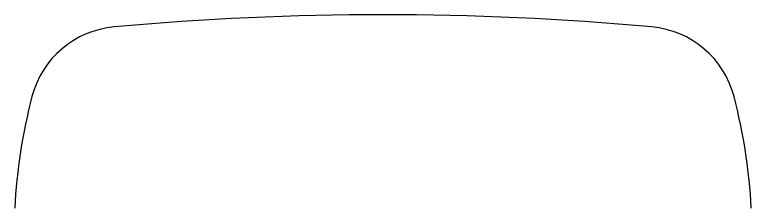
# Model space of a CAD drawing. Header units: inches. Extents: x -6 to 158, y 10 to 161.
# Drawn here: x 63.8532 to 64.2533, y 36.8848 to 36.9898 of the extents above; entities that cross this region are included whole.
import ezdxf

# ---------------------------------------------------------------- set-up
doc = ezdxf.new("R2010")
doc.units = ezdxf.units.IN
doc.header["$MEASUREMENT"] = 0
doc.layers.add('5 Muebles', color=1, linetype='Continuous')

msp = doc.modelspace()

# ---------------------------------------------------------------- linework, layer by layer
at = {"layer": '5 Muebles', "color": 251}
for centre, radius, start, end in [((64.05323057404442, 35.36969026900503), 1.620124588950434, 84.82720673028928, 95.17279326971077), ((63.91174077537701, 36.93262350569732), 0.05079999999994962, 95.17279326971077, 165.3874409104034), ((64.19472037271137, 36.93262350569732), 0.05079999999994866, 14.61255908959658, 84.82720673028928), ((64.15535355471869, 36.86911010401711), 0.3025561090647538, 165.3874409104034, 177.0236643736129), ((63.95110759337015, 36.86911010401711), 0.3025561090647544, 2.97633562638715, 14.61255908959658)]:
    msp.add_arc(centre, radius, start, end, dxfattribs=at)

doc.saveas('drawing.dxf')
